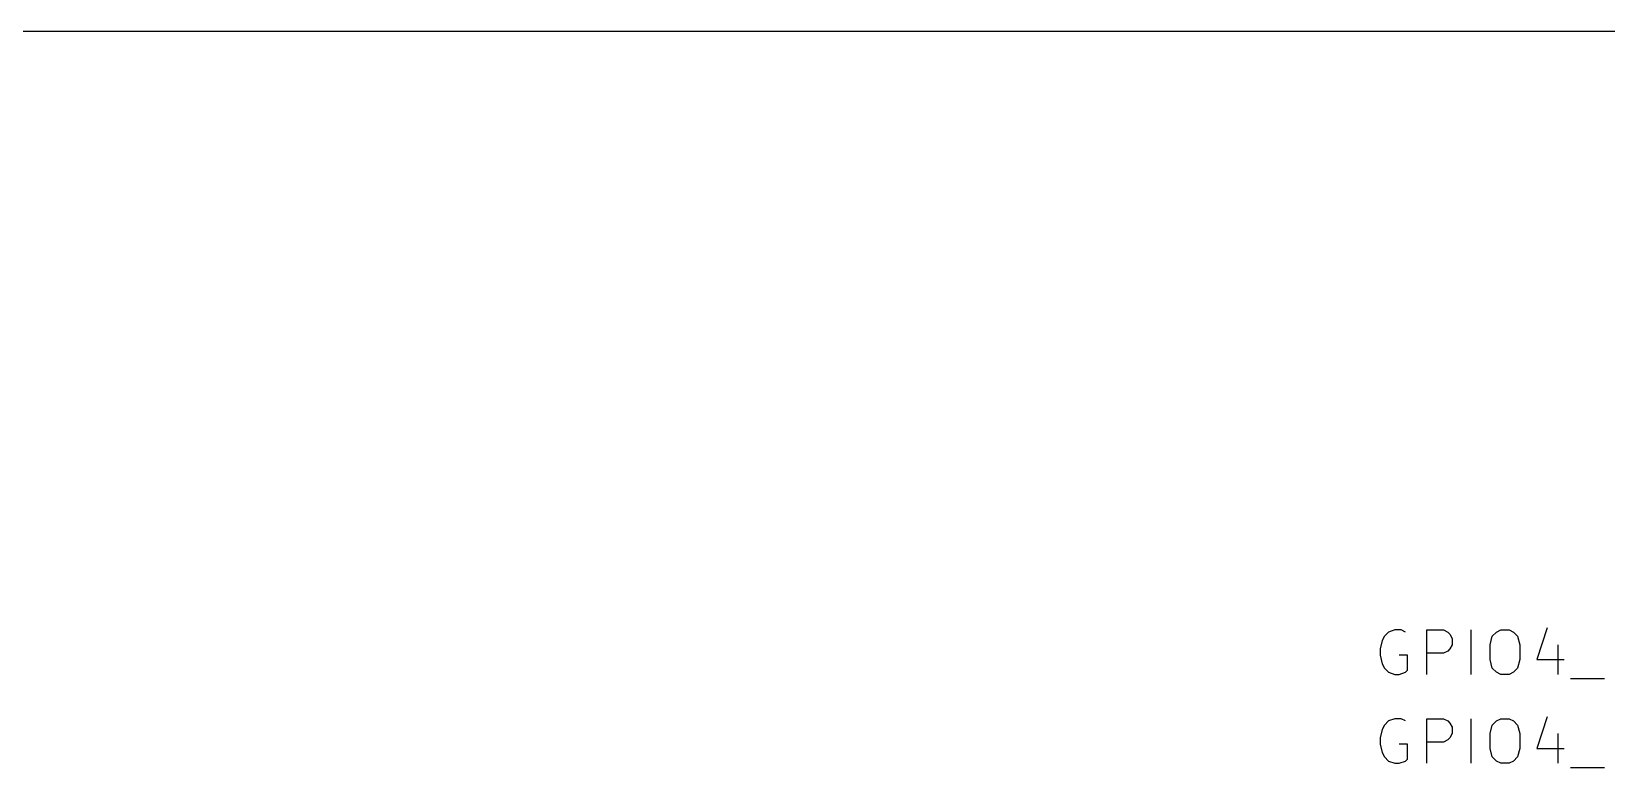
# Model space of a CAD drawing. Header units: millimetres. Extents: x 3 to 201, y -195 to -4.
# Drawn here: x 100.51 to 145.54, y -26.11 to -5.08 of the extents above; entities that cross this region are included whole.
import ezdxf

# ---------------------------------------------------------------- set-up
doc = ezdxf.new("R2010")
doc.units = ezdxf.units.MM
doc.layers.add('GREENSIXTYFIVE', color=129, linetype='CONTINUOUS')
doc.layers.add('RED', color=14, linetype='CONTINUOUS')

msp = doc.modelspace()

# ---------------------------------------------------------------- linework, layer by layer
at = {"layer": 'GREENSIXTYFIVE', "linetype": 'CONTINUOUS'}
for p, q in [((139.1314, -22.4799), (139.071, -22.7218)), ((139.1919, -22.359), (139.1314, -22.4799)), ((139.3129, -22.238), (139.1919, -22.359)), ((139.4943, -22.1775), (139.3129, -22.238)), ((139.6757, -22.1775), (139.4943, -22.1775)), ((139.7967, -22.238), (139.6757, -22.1775)), ((140.4014, -23.4475), (140.4014, -22.1775)), ((140.4014, -22.1775), (140.8852, -22.1775)), ((140.8852, -22.1775), (141.0062, -22.238)), ((141.0062, -22.238), (141.0667, -22.2985)), ((141.0667, -22.2985), (141.1271, -22.4194)), ((141.1271, -22.4194), (141.1271, -22.6009)), ((141.6714, -23.4475), (141.6714, -22.1775)), ((142.2158, -22.6009), (142.2762, -22.359)), ((142.2762, -22.359), (142.3972, -22.238)), ((142.3972, -22.238), (142.5181, -22.1775)), ((142.5181, -22.1775), (142.76, -22.1775)), ((142.76, -22.1775), (142.881, -22.238)), ((142.881, -22.238), (143.0019, -22.359)), ((143.0019, -22.359), (143.0624, -22.6009)), ((143.8486, -22.1171), (143.5463, -23.0242)), ((139.071, -22.7218), (139.071, -22.9032)), ((139.071, -22.9032), (139.1314, -23.1451)), ((139.8571, -22.9032), (139.6152, -22.9032)), ((139.8571, -23.3266), (139.8571, -22.9032)), ((140.8852, -22.8428), (140.4014, -22.8428)), ((141.0062, -22.7823), (140.8852, -22.8428)), ((141.0667, -22.7218), (141.0062, -22.7823)), ((141.1271, -22.6009), (141.0667, -22.7218)), ((142.2158, -23.0242), (142.2158, -22.6009)), ((143.0624, -22.6009), (143.0624, -23.0242)), ((144.151, -22.6009), (144.151, -23.4475)), ((139.1314, -23.1451), (139.1919, -23.2661)), ((139.1919, -23.2661), (139.3129, -23.3871)), ((139.3129, -23.3871), (139.4943, -23.4475)), ((139.6152, -23.4475), (139.7967, -23.3871)), ((139.7967, -23.3871), (139.8571, -23.3266)), ((142.2762, -23.2661), (142.2158, -23.0242)), ((142.3972, -23.3871), (142.2762, -23.2661)), ((142.5181, -23.4475), (142.3972, -23.3871)), ((142.881, -23.3871), (142.76, -23.4475)), ((143.0019, -23.2661), (142.881, -23.3871)), ((143.0624, -23.0242), (143.0019, -23.2661)), ((143.5463, -23.0242), (144.3324, -23.0242)), ((139.4943, -23.4475), (139.6152, -23.4475)), ((142.76, -23.4475), (142.5181, -23.4475)), ((144.5139, -23.5685), (145.4815, -23.5685)), ((139.4943, -24.7175), (139.3129, -24.778)), ((139.6757, -24.7175), (139.4943, -24.7175)), ((139.7967, -24.778), (139.6757, -24.7175)), ((140.4014, -25.9875), (140.4014, -24.7175)), ((140.4014, -24.7175), (140.8852, -24.7175)), ((140.8852, -24.7175), (141.0062, -24.778)), ((141.6714, -25.9875), (141.6714, -24.7175)), ((142.3972, -24.778), (142.5181, -24.7175)), ((142.5181, -24.7175), (142.76, -24.7175)), ((142.76, -24.7175), (142.881, -24.778)), ((143.8486, -24.6571), (143.5463, -25.5642)), ((139.1314, -25.0199), (139.071, -25.2618)), ((139.1919, -24.899), (139.1314, -25.0199)), ((139.3129, -24.778), (139.1919, -24.899)), ((141.0062, -24.778), (141.0667, -24.8385)), ((141.0667, -24.8385), (141.1271, -24.9594)), ((141.1271, -25.1409), (141.0667, -25.2618)), ((141.1271, -24.9594), (141.1271, -25.1409)), ((142.2158, -25.1409), (142.2762, -24.899)), ((142.2158, -25.5642), (142.2158, -25.1409)), ((142.2762, -24.899), (142.3972, -24.778)), ((142.881, -24.778), (143.0019, -24.899)), ((143.0019, -24.899), (143.0624, -25.1409)), ((143.0624, -25.1409), (143.0624, -25.5642)), ((144.151, -25.1409), (144.151, -25.9875)), ((139.071, -25.2618), (139.071, -25.4432)), ((139.071, -25.4432), (139.1314, -25.6851)), ((139.8571, -25.4432), (139.6152, -25.4432)), ((139.8571, -25.8666), (139.8571, -25.4432)), ((140.8852, -25.3828), (140.4014, -25.3828)), ((141.0062, -25.3223), (140.8852, -25.3828)), ((141.0667, -25.2618), (141.0062, -25.3223)), ((142.2762, -25.8061), (142.2158, -25.5642)), ((143.0624, -25.5642), (143.0019, -25.8061)), ((143.5463, -25.5642), (144.3324, -25.5642)), ((139.1314, -25.6851), (139.1919, -25.8061)), ((139.1919, -25.8061), (139.3129, -25.9271)), ((139.3129, -25.9271), (139.4943, -25.9875)), ((139.4943, -25.9875), (139.6152, -25.9875)), ((139.6152, -25.9875), (139.7967, -25.9271)), ((139.7967, -25.9271), (139.8571, -25.8666)), ((142.3972, -25.9271), (142.2762, -25.8061)), ((142.5181, -25.9875), (142.3972, -25.9271)), ((142.76, -25.9875), (142.5181, -25.9875)), ((142.881, -25.9271), (142.76, -25.9875)), ((143.0019, -25.8061), (142.881, -25.9271)), ((144.5139, -26.1085), (145.4815, -26.1085))]:
    msp.add_line(p, q, dxfattribs=at)
at = {"layer": 'RED', "linetype": 'CONTINUOUS'}
msp.add_line((157.48, -5.08), (50.8, -5.08), dxfattribs=at)

doc.saveas('drawing.dxf')
